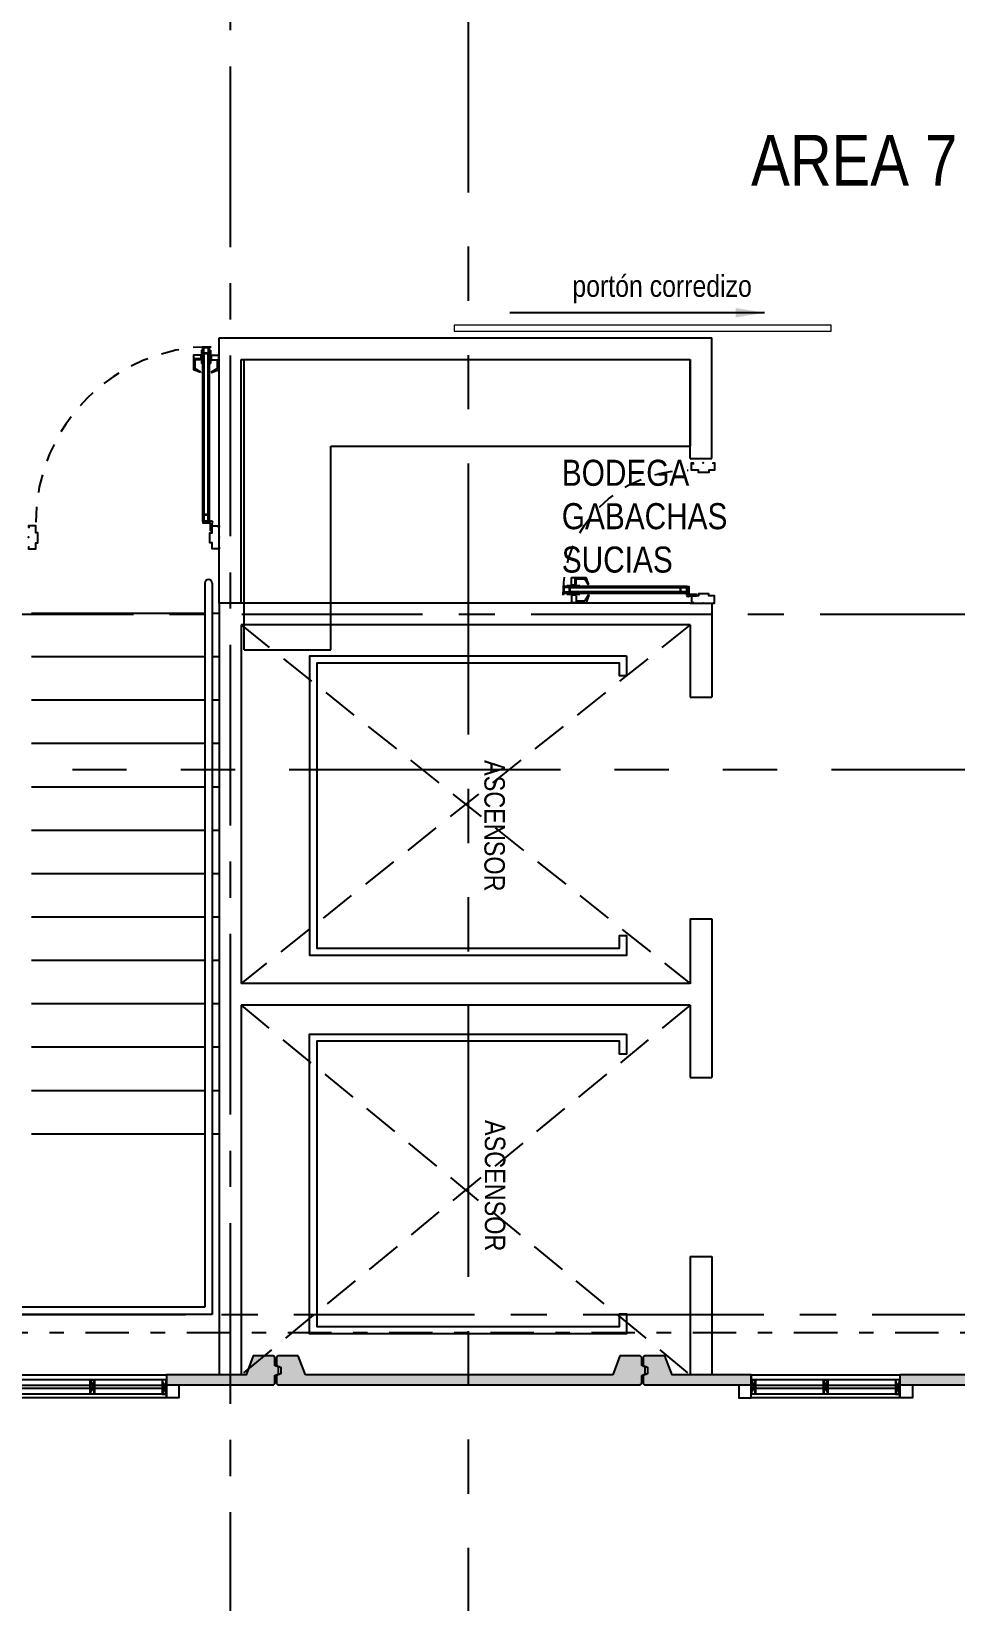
# Model space of a CAD drawing. Extents: x -28 to 149, y -33 to 76.
# Drawn here: x 46.62 to 53.02, y 2.3 to 13.15 of the extents above; entities that cross this region are included whole.
import ezdxf

# ---------------------------------------------------------------- set-up
doc = ezdxf.new("R2010")
doc.units = 0
for name, pattern in [('CENTER', [2, 1.25, -0.25, 0.25, -0.25]), ('DASHDOT', [1, 0.5, -0.25, 0, -0.25]), ('DASHDOT2', [12.7, 6.35, -3.175, 0, -3.175]), ('HIDDEN', [0.375, 0.25, -0.125]), ('HIDDEN2', [0.1875, 0.125, -0.0625]), ('PHANTOM2', [1.25, 0.625, -0.125, 0.125, -0.125, 0.125, -0.125])]:
    doc.linetypes.add(name, pattern=pattern)
for name, color, linetype in [('arq-ejes', 1, 'DASHDOT2'), ('arq-ejes-principales', 1, 'CENTER'), ('arq-escaleras', 1, 'Continuous'), ('arq-escaleras-tex', 3, 'Continuous'), ('arq-flechas', 1, 'Continuous'), ('arq-hatch', 252, 'Continuous'), ('arq-indicacion de corte', 5, 'PHANTOM2'), ('arq-mobiliario', 1, 'Continuous'), ('arq-montacargas', 2, 'Continuous'), ('arq-pared mamposteria', 4, 'Continuous'), ('arq-paredes-liv', 3, 'Continuous'), ('arq-prefafricado', 1, 'Continuous'), ('arq-puertas', 2, 'Continuous'), ('arq-text-area', 3, 'Continuous'), ('arq-text-telecomunicaciones', 2, 'Continuous'), ('arq-ventanas', 2, 'Continuous')]:
    doc.layers.add(name, color=color, linetype=linetype)
doc.layers.add('mv', color=191, linetype='Continuous', plot=False)
doc.styles.add('dape 1', font='swissck.ttf', dxfattribs={"height": 4})
doc.styles.add('dape 2', font='ARIALN.TTF', dxfattribs={"height": 2.5})
doc.dimstyles.new('dape', dxfattribs={"dimtxt": 2.5, "dimasz": 2, "dimexe": 1, "dimexo": 1, "dimgap": 1, "dimtad": 1, "dimzin": 1, "dimtxsty": 'dape 2', "dimcen": 30, "dimclrd": 1, "dimclre": 1, "dimclrt": 256, "dimazin": 0, "dimtfac": 1, "dimtmove": 0, "dimatfit": 3, "dimfxl": 1, "dimarcsym": 0})

# ---------------------------------------------------------------- blocks, each defined once
blk = doc.blocks.new('DIV-V')
for p, q in [((0.03, 0.04), (0, -0.06)), ((0.03, -0.06), (0, 0.04))]:
    blk.add_line(p, q)
blk.add_lwpolyline([(0.03, 0.04), (0.03, -0.06), (0, -0.06), (0, 0.04)], close=True)
blk = doc.blocks.new('ASRFWR')
at = {"layer": 'arq-hatch'}
h = blk.add_hatch(color=256, dxfattribs=at)
h.paths.add_polyline_path([(77.52, 122.284), (77.544, 122.296), (77.544, 122.341), (77.52, 122.354), (77.52, 122.409), (77.51, 122.419), (77.369, 122.419), (77.32, 122.289), (76.772, 122.289), (76.722, 122.419), (76.582, 122.419), (76.572, 122.409), (76.572, 122.229), (76.582, 122.219), (77.51, 122.219), (77.52, 122.229)])
h.paths.add_polyline_path([(79.307, 122.289), (79.857, 122.289), (79.906, 122.419), (80.047, 122.419), (80.057, 122.409), (80.057, 122.354), (80.081, 122.341), (80.081, 122.296), (80.057, 122.284), (80.057, 122.229), (80.047, 122.219), (79.307, 122.219)])
h.paths.add_polyline_path([(77.53, 122.284), (77.56, 122.296), (77.56, 122.341), (77.53, 122.354), (77.53, 122.409), (77.54, 122.419), (77.68, 122.419), (77.73, 122.289), (78.278, 122.289), (78.278, 122.219), (77.54, 122.219), (77.53, 122.229)])
h = blk.add_hatch(color=256, dxfattribs=at)
h.paths.add_polyline_path([(82.594, 122.284), (82.618, 122.296), (82.618, 122.341), (82.594, 122.354), (82.594, 122.409), (82.584, 122.419), (82.442, 122.419), (82.394, 122.289), (80.267, 122.289), (80.217, 122.419), (80.077, 122.419), (80.067, 122.409), (80.067, 122.354), (80.097, 122.341), (80.097, 122.296), (80.067, 122.284), (80.067, 122.229), (80.077, 122.219), (82.584, 122.219), (82.594, 122.229)])
h.paths.add_polyline_path([(84.38, 122.289), (84.93, 122.289), (84.979, 122.419), (85.12, 122.419), (85.13, 122.409), (85.13, 122.354), (85.154, 122.341), (85.154, 122.296), (85.13, 122.284), (85.13, 122.229), (85.12, 122.219), (84.38, 122.219)])
h.paths.add_polyline_path([(82.604, 122.284), (82.634, 122.296), (82.634, 122.341), (82.604, 122.354), (82.604, 122.409), (82.614, 122.419), (82.754, 122.419), (82.804, 122.289), (83.352, 122.289), (83.352, 122.219), (82.614, 122.219), (82.604, 122.229)])
for p, q in [((79.307, 122.289), (79.307, 122.219)), ((84.38, 122.289), (84.38, 122.219))]:
    blk.add_line(p, q)
at = {"layer": 'arq-prefafricado'}
for p, q in [((80.077, 122.419), (80.067, 122.409)), ((80.067, 122.409), (80.067, 122.354)), ((80.217, 122.419), (80.077, 122.419)), ((80.267, 122.289), (80.217, 122.419)), ((80.217, 122.419), (80.217, 122.419)), ((82.442, 122.419), (82.394, 122.289)), ((82.584, 122.419), (82.442, 122.419)), ((82.442, 122.419), (82.442, 122.419)), ((82.594, 122.409), (82.584, 122.419)), ((82.594, 122.354), (82.594, 122.409)), ((80.067, 122.354), (80.097, 122.341)), ((80.097, 122.296), (80.067, 122.284)), ((80.067, 122.284), (80.067, 122.229)), ((80.097, 122.341), (80.097, 122.296)), ((82.394, 122.289), (80.267, 122.289)), ((82.618, 122.341), (82.594, 122.354)), ((82.594, 122.284), (82.618, 122.296)), ((82.594, 122.229), (82.594, 122.284)), ((82.618, 122.296), (82.618, 122.341)), ((83.352, 122.289), (83.352, 122.219)), ((80.067, 122.229), (80.077, 122.219)), ((80.077, 122.219), (82.584, 122.219)), ((82.584, 122.219), (82.594, 122.229))]:
    blk.add_line(p, q, dxfattribs=at)
for points in [[(79.307, 122.219), (80.047, 122.219), (80.057, 122.229), (80.057, 122.284), (80.081, 122.296), (80.081, 122.341), (80.057, 122.354), (80.057, 122.409), (80.047, 122.419), (79.906, 122.419), (79.906, 122.419), (79.857, 122.289), (79.307, 122.289)], [(83.352, 122.289), (82.804, 122.289), (82.754, 122.419), (82.754, 122.419), (82.614, 122.419), (82.604, 122.409), (82.604, 122.354), (82.634, 122.341), (82.634, 122.296), (82.604, 122.284), (82.604, 122.229), (82.614, 122.219), (83.352, 122.219)], [(84.38, 122.219), (85.12, 122.219), (85.13, 122.229), (85.13, 122.284), (85.154, 122.296), (85.154, 122.341), (85.13, 122.354), (85.13, 122.409), (85.12, 122.419), (84.979, 122.419), (84.979, 122.419), (84.93, 122.289), (84.38, 122.289)]]:
    blk.add_lwpolyline(points, dxfattribs=at)
at = {"layer": 'arq-ventanas'}
for p, q in [((79.307, 122.254), (78.278, 122.254)), ((78.778, 122.214), (78.308, 122.214)), ((78.778, 122.194), (78.308, 122.194)), ((79.277, 122.214), (78.808, 122.214)), ((79.277, 122.194), (78.808, 122.194)), ((84.38, 122.254), (83.352, 122.254)), ((83.851, 122.214), (83.382, 122.214)), ((83.851, 122.194), (83.382, 122.194)), ((84.35, 122.214), (83.881, 122.214)), ((84.35, 122.194), (83.881, 122.194)), ((79.307, 122.154), (78.278, 122.154)), ((84.38, 122.154), (83.352, 122.154))]:
    blk.add_line(p, q, dxfattribs=at)
for points in [[(79.307, 122.289), (79.307, 122.129), (78.278, 122.129), (78.278, 122.289)], [(84.38, 122.289), (84.38, 122.129), (83.352, 122.129), (83.352, 122.289)]]:
    blk.add_lwpolyline(points, close=True, dxfattribs=at)
for points in [[(79.393, 122.219), (79.393, 122.129), (79.307, 122.129), (79.307, 122.219)], [(83.266, 122.219), (83.266, 122.129), (83.352, 122.129), (83.352, 122.219)], [(84.466, 122.219), (84.466, 122.129), (84.38, 122.129), (84.38, 122.219)]]:
    blk.add_lwpolyline(points, dxfattribs=at)
at = {"layer": 'arq-ventanas', "rotation": 179.9993686240186}
for p in [(78.808, 122.194), (83.382, 122.194), (83.881, 122.194)]:
    blk.add_blockref('DIV-V', p, dxfattribs=at)
at = {"layer": 'arq-ventanas', "extrusion": (0, 0, -1), "zscale": -1, "rotation": 179.9993686240186}
for p in [(-79.277, 122.194), (-84.35, 122.194)]:
    blk.add_blockref('DIV-V', p, dxfattribs=at)
blk = doc.blocks.new('*U145')
for p, q in [((0.055, -1.139), (0.006, -1.158)), ((0.006, -1.255), (0.006, -1.158)), ((0.057, -1.142), (0.016, -1.167)), ((0.016, -1.233), (0.016, -1.167)), ((0.057, -1.142), (0.055, -1.139)), ((0.128, -1.142), (0.13, -1.139)), ((0.128, -1.142), (0.169, -1.167)), ((0.13, -1.139), (0.179, -1.158)), ((0.169, -1.233), (0.169, -1.167)), ((0.179, -1.255), (0.179, -1.158)), ((0.057, -1.26), (0.011, -1.26)), ((0.051, -1.228), (0.016, -1.228)), ((0.051, -1.228), (0.057, -1.235)), ((0.057, -1.265), (0.057, -1.23)), ((0.062, -1.23), (0.057, -1.23)), ((0.062, -1.265), (0.057, -1.265)), ((0.062, -1.293), (0.062, -1.203)), ((0.07, -1.203), (0.062, -1.203)), ((0.07, -1.293), (0.062, -1.293)), ((0.115, -1.203), (0.123, -1.203)), ((0.115, -1.293), (0.123, -1.293)), ((0.123, -1.293), (0.123, -1.203)), ((0.123, -1.23), (0.128, -1.23)), ((0.123, -1.265), (0.128, -1.265)), ((0.134, -1.228), (0.128, -1.235)), ((0.128, -1.265), (0.128, -1.23)), ((0.128, -1.235), (0.167, -1.235)), ((0.128, -1.26), (0.174, -1.26)), ((0.134, -1.228), (0.169, -1.228))]:
    blk.add_line(p, q)
for points in [[(0.007, 0.069), (0, 0.069), (0, 0.079), (0.05, 0.079), (0.05, 0.039), (0.065, 0.039), (0.065, -0.031), (0.05, -0.031), (0.05, -0.079), (0, -0.079), (0, -0.069), (0.01, -0.069)], [(1.313, 0.069), (1.32, 0.069), (1.32, 0.079), (1.27, 0.079), (1.27, 0.039), (1.255, 0.039), (1.255, -0.031), (1.27, -0.031), (1.27, -0.079), (1.32, -0.079), (1.32, -0.069), (1.31, -0.069)], [(0.051, -0.095), (0.051, -0.045), (0.061, -0.045), (0.061, -0.095)], [(0.065, -0.109), (0.115, -0.109), (0.115, -0.099), (0.065, -0.099)]]:
    blk.add_lwpolyline(points)
for points in [[(0.115, -1.318), (0.07, -1.318), (0.07, -0.109), (0.115, -0.109)], [(0.107, -0.159), (0.077, -0.159), (0.077, -1.268), (0.107, -1.268)], [(0.077, -0.154), (0.107, -0.154), (0.107, -0.114), (0.077, -0.114)], [(0.077, -1.273), (0.107, -1.273), (0.107, -1.313), (0.077, -1.313)]]:
    blk.add_lwpolyline(points, close=True)
blk.add_circle((0.056, -0.104), 0.01)
at = {"color": 251, "linetype": 'HIDDEN2'}
blk.add_arc((0.056, -0.104), 1.214, 270, 360, dxfattribs=at)
for centre, radius, start, end in [((0.011, -1.255), 0.005, 180, 270), ((0.167, -1.233), 0.002, 270, 0), ((0.174, -1.255), 0.005, 270, 0)]:
    blk.add_arc(centre, radius, start, end)
at = {"layer": 'mv'}
blk.add_line((0.07, -1.318), (0.056, -1.318), dxfattribs=at)
for p in [(0, 0), (0, 0), (0, 0), (0, 0), (0, 0), (0, 0), (0, 0), (0, 0), (0, 0), (1.32, 0)]:
    blk.add_point(p, dxfattribs=at)
blk = doc.blocks.new('*U155')
for p, q in [((-0.179, 0.905), (-0.179, 0.808)), ((-0.128, 0.91), (-0.174, 0.91)), ((-0.169, 0.883), (-0.169, 0.817)), ((-0.134, 0.878), (-0.169, 0.878)), ((-0.128, 0.885), (-0.167, 0.885)), ((-0.134, 0.878), (-0.128, 0.885)), ((-0.128, 0.915), (-0.128, 0.88)), ((-0.123, 0.915), (-0.128, 0.915)), ((-0.123, 0.88), (-0.128, 0.88)), ((-0.123, 0.943), (-0.123, 0.853)), ((-0.115, 0.943), (-0.123, 0.943)), ((-0.07, 0.943), (-0.062, 0.943)), ((-0.062, 0.943), (-0.062, 0.853)), ((-0.062, 0.915), (-0.057, 0.915)), ((-0.062, 0.88), (-0.057, 0.88)), ((-0.057, 0.915), (-0.057, 0.88)), ((-0.057, 0.91), (-0.011, 0.91)), ((-0.051, 0.878), (-0.057, 0.885)), ((-0.051, 0.878), (-0.016, 0.878)), ((-0.016, 0.883), (-0.016, 0.817)), ((-0.006, 0.905), (-0.006, 0.808)), ((-0.13, 0.789), (-0.179, 0.808)), ((-0.128, 0.792), (-0.169, 0.817)), ((-0.128, 0.792), (-0.13, 0.789)), ((-0.115, 0.853), (-0.123, 0.853)), ((-0.07, 0.853), (-0.062, 0.853)), ((-0.057, 0.792), (-0.016, 0.817)), ((-0.057, 0.792), (-0.055, 0.789)), ((-0.055, 0.789), (-0.006, 0.808))]:
    blk.add_line(p, q)
for points in [[(-0.115, 0.968), (-0.07, 0.968), (-0.07, 0.109), (-0.115, 0.109)], [(-0.078, 0.923), (-0.108, 0.923), (-0.108, 0.963), (-0.078, 0.963)], [(-0.108, 0.159), (-0.078, 0.159), (-0.078, 0.918), (-0.108, 0.918)], [(-0.078, 0.154), (-0.108, 0.154), (-0.108, 0.114), (-0.078, 0.114)]]:
    blk.add_lwpolyline(points, close=True)
for points in [[(-0.065, 0.109), (-0.115, 0.109), (-0.115, 0.099), (-0.065, 0.099)], [(-0.963, -0.069), (-0.97, -0.069), (-0.97, -0.079), (-0.92, -0.079), (-0.92, -0.039), (-0.905, -0.039), (-0.905, 0.031), (-0.92, 0.031), (-0.92, 0.079), (-0.97, 0.079), (-0.97, 0.069), (-0.96, 0.069)], [(-0.007, -0.069), (0, -0.069), (0, -0.079), (-0.05, -0.079), (-0.05, -0.039), (-0.065, -0.039), (-0.065, 0.031), (-0.05, 0.031), (-0.05, 0.079), (0, 0.079), (0, 0.069), (-0.01, 0.069)], [(-0.051, 0.095), (-0.051, 0.045), (-0.061, 0.045), (-0.061, 0.095)]]:
    blk.add_lwpolyline(points)
blk.add_circle((-0.056, 0.104), 0.01)
at = {"color": 251, "linetype": 'HIDDEN2'}
blk.add_arc((-0.056, 0.104), 0.864, 90, 180, dxfattribs=at)
for centre, radius, start, end in [((-0.174, 0.905), 0.005, 90, 180), ((-0.167, 0.883), 0.002, 90, 180), ((-0.011, 0.905), 0.005, 360, 90)]:
    blk.add_arc(centre, radius, start, end)
at = {"layer": 'mv'}
blk.add_line((-0.07, 0.968), (-0.056, 0.968), dxfattribs=at)
for p in [(-0.97, 0), (0, 0), (0, 0), (0, 0), (0, 0), (0, 0), (0, 0), (0, 0), (0, 0), (0, 0)]:
    blk.add_point(p, dxfattribs=at)

msp = doc.modelspace()

# ---------------------------------------------------------------- hatches: boundary and pattern name
at = {"layer": 'arq-hatch'}
h = msp.add_hatch(dxfattribs=at)
h.set_pattern_fill('LINE', color=8, scale=0.02, angle=45, style=0)
h.set_pattern_definition([(45, (56.22398, 4.97406), (-0.04490128, 0.04490128), [])])
h.paths.add_polyline_path([(56.306, 6.62), (56.176, 6.67), (56.176, 4.448), (56.306, 4.497)])
h.paths.add_polyline_path([(56.305, 4.088), (56.176, 4.137), (56.176, 3.994), (56.085, 3.994), (56.135, 3.864), (56.305, 3.864)])
h.paths.add_polyline_path([(55.773, 3.994), (53.932, 3.994), (53.932, 3.864), (54.145, 3.864), (55.173, 3.864), (55.725, 3.864)])
h.paths.add_polyline_path([(53.932, 3.994), (53.832, 3.994), (53.832, 3.864), (53.932, 3.864)])
h.paths.add_polyline_path([(53.832, 3.994), (53.543, 3.994), (53.593, 3.864), (53.832, 3.864)])
h.paths.add_polyline_path([(-0.178, 4.53), (-0.308, 4.48), (-0.308, 4.281), (-0.178, 4.281)])
h.paths.add_polyline_path([(-0.178, 4.281), (-0.308, 4.281), (-0.308, 4.156), (-0.178, 4.156)])
h.paths.add_polyline_path([(0, 4.08), (-0.178, 4.08), (-0.178, 4.156), (-0.308, 4.156), (-0.308, 3.95), (0, 3.95)])
h.paths.add_polyline_path([(0.272, 4.08), (0, 4.08), (0, 3.95), (0.222, 3.95)])
h.paths.add_polyline_path([(10.314, 5.62), (8.257, 5.624), (8.277, 5.57), (8.772, 5.57), (9.8, 5.57), (10.295, 5.57)])
h.paths.add_polyline_path([(10.345, 5.7), (8.229, 5.7), (8.257, 5.624), (10.314, 5.62)])
h.paths.add_polyline_path([(12.772, 5.7), (10.656, 5.7), (10.686, 5.619), (12.739, 5.615)])
h.paths.add_polyline_path([(12.739, 5.615), (10.686, 5.619), (10.705, 5.57), (11.199, 5.57), (12.227, 5.57), (12.227, 5.57), (12.722, 5.57)])
h.paths.add_polyline_path([(13.1, 5.7), (13.083, 5.7), (13.1, 5.655)])
h.paths.add_polyline_path([(56.306, 8.638), (56.175, 8.688), (56.175, 8.116), (56.175, 8.1), (56.175, 8.05), (56.306, 8.05)])
h.paths.add_polyline_path([(56.306, 8.05), (56.175, 8.05), (56.175, 7.231), (56, 7.231), (56.175, 7.226), (56, 7.22), (56.175, 7.22), (56.175, 6.981), (56.306, 7.03)])
h.paths.add_polyline_path([(49.646, 35.08), (48.557, 35.08), (48.509, 34.95), (49.646, 34.95)])
h.paths.add_polyline_path([(50.58, 35.08), (49.646, 35.08), (49.646, 34.95), (50.63, 34.95)])
h.paths.add_polyline_path([(51.079, 35.08), (50.988, 35.08), (50.94, 34.95), (51.079, 34.95)])
h.paths.add_polyline_path([(51.229, 35.08), (51.079, 35.08), (51.079, 34.95), (51.229, 34.95)])
h.paths.add_polyline_path([(53.006, 35.08), (51.229, 35.08), (51.229, 34.95), (53.056, 34.95)])
h.paths.add_polyline_path([(20.511, 35.08), (20, 35.08), (20, 34.95), (20.511, 34.95)])
h.paths.add_polyline_path([(20, 35.08), (19.482, 35.08), (19.482, 34.95), (20, 34.95)])
h.paths.add_polyline_path([(42.086, 35.08), (41.057, 35.08), (41.057, 34.95), (42.086, 34.95)])
h.paths.add_polyline_path([(41.057, 35.08), (40.563, 35.08), (40.513, 34.95), (41.057, 34.95)])
h.paths.add_polyline_path([(42.58, 35.08), (42.086, 35.08), (42.086, 34.95), (42.629, 34.95)])
edge = h.paths.add_edge_path()
edge.add_line((34.58, 35.08), (34.4, 35.08))
edge.add_arc((34.4, 34.98), 0.1, 90, 180)
edge.add_line((34.3, 34.98), (34.3, 34.95))
edge.add_line((34.3, 34.95), (34.628, 34.95))
edge.add_line((34.628, 34.95), (34.58, 35.08))
h.paths.add_polyline_path([(37.006, 35.08), (34.988, 35.08), (34.938, 34.95), (37.054, 34.95)])
h.paths.add_polyline_path([(39.437, 35.08), (37.414, 35.08), (37.364, 34.95), (39.486, 34.95)])
h.paths.add_polyline_path([(18.573, 35.08), (17.4, 35.08), (17.4, 34.95), (18.622, 34.95)])
h.paths.add_polyline_path([(19.482, 35.08), (18.988, 35.08), (18.939, 34.95), (19.482, 34.95)])
h.paths.add_polyline_path([(20.973, 35.08), (20.511, 35.08), (20.511, 34.95), (20.973, 34.95)])
h.paths.add_polyline_path([(8.511, 34.95), (8.559, 35.08), (10.579, 35.08), (10.629, 34.95)])
edge = h.paths.add_edge_path()
edge.add_line((10.942, 34.95), (10.99, 35.08))
edge.add_line((10.99, 35.08), (13.008, 35.08))
edge.add_line((13.008, 35.08), (13.033, 35.015))
edge.add_line((13.033, 35.015), (13.058, 34.95))
edge.add_line((13.058, 34.95), (10.942, 34.95))

# ---------------------------------------------------------------- linework, layer by layer
at = {"layer": 'arq-ejes', "linetype": 'DASHDOT', "ltscale": 0.6}
msp.add_line((44.9, 4.156), (53.932, 4.156), dxfattribs=at)
at = {"layer": 'arq-ejes-principales'}
for p, q in [((48, 36.913), (48, -2.679)), ((-5.919, 9.125), (59.88, 9.125)), ((-5.559, 4.281), (60.008, 4.281))]:
    msp.add_line(p, q, dxfattribs=at)
at = {"layer": 'arq-escaleras'}
for p, q in [((47.825, 9.339), (47.825, 4.331)), ((47.875, 9.339), (47.875, 4.281)), ((46.625, 9.131), (47.825, 9.131)), ((47.875, 9.131), (47.925, 9.131)), ((47.925, 9.131), (47.925, 5.531)), ((46.625, 8.831), (47.825, 8.831)), ((47.875, 8.831), (47.925, 8.831)), ((46.625, 8.531), (47.825, 8.531)), ((47.875, 8.531), (47.925, 8.531)), ((46.625, 8.231), (47.825, 8.231)), ((47.875, 8.231), (47.925, 8.231)), ((46.625, 7.931), (47.825, 7.931)), ((47.875, 7.931), (47.925, 7.931)), ((46.625, 7.631), (47.825, 7.631)), ((47.875, 7.631), (47.925, 7.631)), ((46.625, 7.331), (47.825, 7.331)), ((46.625, 7.331), (47.825, 7.331)), ((47.875, 7.331), (47.925, 7.331)), ((47.875, 7.331), (47.925, 7.331)), ((46.625, 7.031), (47.825, 7.031)), ((47.875, 7.031), (47.925, 7.031)), ((46.625, 6.731), (47.825, 6.731)), ((47.875, 6.731), (47.925, 6.731)), ((46.625, 6.431), (47.825, 6.431)), ((47.875, 6.431), (47.925, 6.431)), ((46.625, 6.131), (47.825, 6.131)), ((47.875, 6.131), (47.925, 6.131)), ((46.625, 5.831), (47.825, 5.831)), ((47.875, 5.831), (47.925, 5.831)), ((46.625, 5.531), (47.825, 5.531)), ((47.875, 5.531), (47.925, 5.531)), ((47.875, 4.281), (45.025, 4.281)), ((47.825, 4.331), (45.075, 4.331))]:
    msp.add_line(p, q, dxfattribs=at)
msp.add_arc((47.85, 9.339), 0.025, 360, 180, dxfattribs=at)
at = {"layer": 'arq-indicacion de corte', "ltscale": 3}
for p, q in [((49.646, 40.166), (49.646, -7.908)), ((-7.841, 8.05), (63.8, 8.05))]:
    msp.add_line(p, q, dxfattribs=at)
at = {"layer": 'arq-mobiliario', "color": 8}
for p, q in [((48.097, 10.886), (51.182, 10.886)), ((48.097, 8.877), (48.097, 10.886)), ((51.182, 10.886), (51.182, 10.286)), ((48.697, 10.286), (51.182, 10.286)), ((48.697, 8.877), (48.697, 10.286)), ((48.097, 8.877), (48.697, 8.877))]:
    msp.add_line(p, q, dxfattribs=at)
at = {"layer": 'arq-montacargas', "color": 8, "linetype": 'HIDDEN'}
for p, q in [((51.182, 9.05), (48.075, 6.569)), ((48.075, 9.05), (51.182, 6.569)), ((51.182, 6.419), (48.075, 3.864)), ((48.075, 6.419), (51.182, 3.864))]:
    msp.add_line(p, q, dxfattribs=at)
at = {"layer": 'arq-montacargas'}
for points in [[(50.742, 8.835), (50.742, 8.697), (50.692, 8.697), (50.692, 8.785), (48.6, 8.785), (48.6, 6.814), (50.692, 6.814), (50.692, 6.901), (50.742, 6.901), (50.742, 6.764), (48.55, 6.764), (48.55, 8.835)], [(50.742, 6.22), (50.742, 6.082), (50.692, 6.082), (50.692, 6.17), (48.599, 6.17), (48.599, 4.198), (50.692, 4.198), (50.692, 4.286), (50.742, 4.286), (50.742, 4.148), (48.549, 4.148), (48.549, 6.22)]]:
    msp.add_lwpolyline(points, close=True, dxfattribs=at)
at = {"layer": 'arq-pared mamposteria'}
for p, q in [((51.182, 9.2), (47.925, 9.2)), ((47.925, 9.2), (47.925, 3.864)), ((51.182, 9.2), (51.332, 9.2)), ((51.332, 9.2), (51.332, 8.55)), ((51.182, 9.05), (48.075, 9.05)), ((48.075, 9.05), (48.075, 6.569)), ((51.182, 9.05), (51.182, 8.55)), ((51.182, 8.55), (51.332, 8.55)), ((51.182, 7.017), (51.332, 7.017)), ((51.182, 7.017), (51.182, 6.567)), ((51.332, 7.017), (51.332, 6.417)), ((51.182, 6.569), (48.075, 6.569)), ((51.332, 6.569), (51.332, 5.919)), ((48.075, 6.419), (48.075, 3.864)), ((51.182, 6.419), (48.075, 6.419)), ((51.182, 6.419), (51.182, 5.919)), ((51.182, 5.919), (51.332, 5.919)), ((51.182, 4.681), (51.332, 4.681)), ((51.182, 4.681), (51.182, 3.864)), ((51.332, 4.681), (51.332, 3.864)), ((48.075, 3.864), (47.925, 3.864)), ((51.332, 3.864), (51.182, 3.864))]:
    msp.add_line(p, q, dxfattribs=at)
at = {"layer": 'arq-paredes-liv'}
for p, q in [((47.925, 11.036), (51.332, 11.036)), ((47.925, 9.2), (47.925, 11.036)), ((51.332, 10.2), (51.332, 11.036)), ((48.075, 9.2), (48.075, 10.886)), ((48.075, 10.886), (51.182, 10.886)), ((51.182, 10.2), (51.182, 10.886)), ((51.182, 10.2), (51.332, 10.2)), ((47.925, 8.829), (47.925, 8.829))]:
    msp.add_line(p, q, dxfattribs=at)
at = {"layer": 'arq-puertas', "lineweight": 0}
msp.add_lwpolyline([(52.157, 11.122), (49.55, 11.122), (49.55, 11.081), (52.157, 11.081)], close=True, dxfattribs=at)

# ---------------------------------------------------------------- block references
at = {"layer": 'arq-hatch', "color": 2}
msp.add_blockref('ASRFWR', (-31.747, -118.425), dxfattribs=at)
at = {"layer": 'arq-puertas', "color": 253, "rotation": 180}
msp.add_blockref('*U145', (47.925, 9.656), dxfattribs=at)
at = {"layer": 'arq-puertas', "color": 253, "xscale": -1, "rotation": 90}
msp.add_blockref('*U155', (51.271, 9.2), dxfattribs=at)

# ---------------------------------------------------------------- texts
at = {"layer": 'arq-escaleras-tex', "char_height": 0.1414, "width": 0.74674, "attachment_point": 1, "rotation": 270, "style": 'dape 2'}
for insert in [(49.9, 8.115), (49.903, 5.626)]:
    msp.add_mtext('ASCENSOR', dxfattribs=dict(at, insert=insert))
at = {"layer": 'arq-text-area', "attachment_point": 1}
for s, insert, char_height, width, style in [('AREA 7', (51.604, 12.439), 0.35, 4.11648, 'dape 1'), ('BODEGA\\PGABACHAS SUCIAS', (50.294, 10.192), 0.18, 1.54151, 'dape 2')]:
    msp.add_mtext(s, dxfattribs=dict(at, insert=insert, char_height=char_height, width=width, style=style))
at = {"layer": 'arq-text-telecomunicaciones', "style": 'dape 2'}
msp.add_text('portón corredizo', height=0.15, dxfattribs=at).set_placement((50.367, 11.319))

# ---------------------------------------------------------------- leaders
at = {"layer": 'arq-flechas'}
msp.add_leader([(51.697, 11.209), (49.935, 11.209)], dimstyle='dape', override={"dimscale": 0.1, "dimgap": 1, "dimtad": 0}, dxfattribs=at)

doc.saveas('drawing.dxf')
